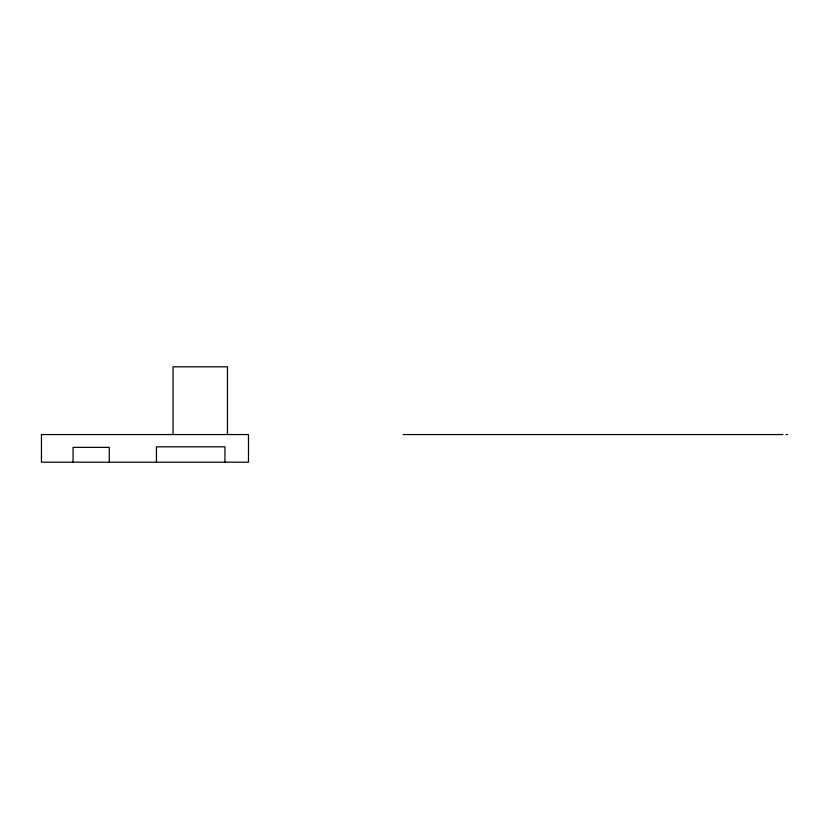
<?xml version="1.0" encoding="UTF-8"?>
<svg xmlns="http://www.w3.org/2000/svg" width="829" height="829" viewBox="0 0 829 829"><rect width="100%" height="100%" fill="white"/><g stroke="black" fill="none" stroke-linecap="round" stroke-linejoin="round"><path stroke-width="1.24" d="M403.132 434.562L782.856 434.562M785.996 434.562L787.55 434.562M227.457 434.562L227.457 366.801L173.054 366.801L173.054 434.562M224.949 462.199L224.949 446.831L156.443 446.831L156.443 462.199M109.283 462.199L109.283 447.359L73.066 447.359L73.066 462.199M248.482 434.562L41.45 434.562L41.45 462.199L248.482 462.199L248.482 434.562"/></g></svg>
